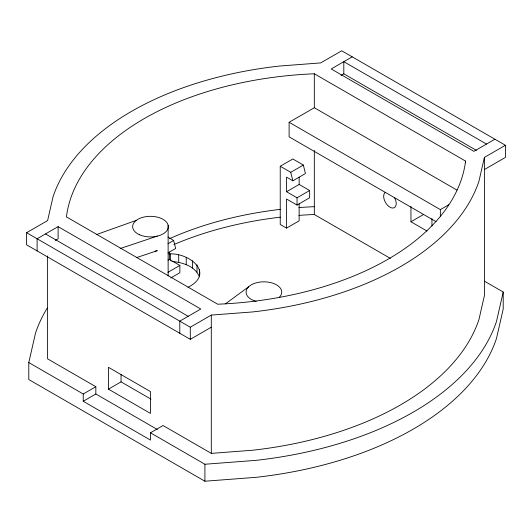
<?xml version="1.0" encoding="UTF-8"?>
<svg xmlns="http://www.w3.org/2000/svg" width="532" height="532" viewBox="0 0 532 532"><rect width="100%" height="100%" fill="white"/><g stroke="black" fill="none" stroke-linecap="round" stroke-linejoin="round"><path stroke-width="0.8" d="M484.526 281.228L503.212 292.015L503.212 308.999L496.476 338.498A303.433 175.188 0 0 1 256.005 477.337L204.906 481.221L28.788 379.542L28.788 362.558L35.524 333.059A303.433 175.188 0 0 1 47.222 308.114M484.393 169.542L505.4 157.412L505.4 145.283L484.393 157.412L478.946 181.272A285.578 164.873 0 0 1 252.627 311.938L211.297 315.084L190.29 327.213L26.6 232.703L26.6 244.833L190.29 339.336L211.297 327.213M503.212 292.015L496.476 321.521A303.433 175.188 0 0 1 256.005 460.353L204.906 464.243L150.456 432.809L150.456 440.084L83.238 401.274L83.238 393.993L28.788 362.558M225.329 303.918L248.57 286.861M188.062 287.267C215.646 273.169 188.7 252.221 168.837 253.957M26.6 232.703L47.607 220.574L53.054 196.714A285.578 164.873 0 0 1 279.373 66.054L320.703 62.909L341.71 50.779L505.4 145.283M179.783 333.271L179.783 321.148L200.79 309.019L58.114 226.639L37.107 238.768L37.107 250.898M352.217 56.844L331.21 68.967L473.886 151.347L494.893 139.218M55.308 240.384L58.114 238.768L58.114 226.639M341.012 75.438L343.812 73.822L476.453 150.403M436.06 221.684L289.109 136.844L289.109 122.287L314.319 107.73L456.968 190.09M280.231 166.25L292.839 158.975L303.34 165.04L305.441 173.525L292.839 180.807L286.535 177.163L286.535 191.72L297.042 197.784L309.644 190.509L309.644 197.784L297.042 205.059L286.535 198.995L286.535 228.108L280.231 224.471L280.231 166.25L290.738 172.315L292.839 180.807M290.738 172.315L303.34 165.04M168.006 243.709L173.612 240.477L175.666 248.451L167.966 252.9M167.966 260.175L169.369 259.37L179.869 265.435L179.869 272.71L170.765 277.963M286.535 191.72L299.144 184.444L309.644 190.509M167.966 272.304L179.869 265.435M286.535 228.108L299.144 220.827L299.144 203.849M83.238 393.993L95.84 386.717L95.84 393.993L157.339 429.504M83.238 401.274L95.84 393.993M108.442 389.145L150.456 413.404L150.456 391.572L108.442 367.313L108.442 389.145L121.05 381.87L150.955 399.133M410.95 206.403L410.95 221.771L423.558 214.489M289.109 122.287L440.363 209.615L448.762 204.76M150.456 432.809L163.065 425.527L211.297 453.377L252.627 450.232A285.578 164.873 0 0 0 478.946 319.566L484.393 295.706L484.393 157.412M96.259 234.645L136.298 220.368M120.159 248.537L157.306 236.122M136.398 257.661L157.299 250.678A17.829 10.294 0 0 1 155.091 251.111M171.896 261.405C182.223 262.416 194.599 265.874 199.141 276.194M486.494 144.066L343.812 61.692L343.812 73.822M465.573 161.096A267.722 154.566 0 0 1 217.681 304.218L66.427 216.89A267.722 154.566 0 0 1 314.319 73.775L465.573 161.096L465.573 162.752M410.95 221.771L427.056 231.068M298.884 215.393A267.722 154.566 0 0 1 314.319 214.496L390.302 258.359M45.506 233.92L188.188 316.294M95.84 386.717L47.607 358.874L47.607 255.945M167.986 236.966L173.612 240.477M440.363 209.615L440.363 216.078M431.957 218.532L431.957 225.814M314.319 73.775L314.319 107.73M314.319 150.423L314.319 214.496M299.144 177.163L299.144 184.444M297.042 197.784L297.042 205.059M211.297 315.084L211.297 453.377M204.906 464.243L204.906 481.221M199.493 269.591L199.493 276.055M197 264.876L197 272.158M192.471 260.7L192.471 267.982M190.29 327.213L190.29 339.336M186.233 257.348L186.233 264.623M178.699 255.034L178.699 262.309M170.386 253.93L170.386 260.394M169.369 252.088L169.369 259.37M168.125 225.262L168.139 275.935M121.05 374.588L121.05 381.87M173.911 244.547A267.722 154.566 0 0 1 280.298 217.176M169.435 238.702A267.722 154.566 0 0 1 280.298 209.369M298.884 207.586A267.722 154.566 0 0 1 314.319 206.689M394.418 197.399A8.911 5.147 60 0 1 394.505 207.593A8.911 5.147 60 0 1 385.733 202.918A8.911 5.147 60 0 1 385.135 192.458M256.171 301.391A17.829 10.294 0 0 1 248.065 287.386A17.829 10.294 0 0 1 272.544 283.11A17.829 10.294 0 0 1 279.233 297.361M139.63 234.792A17.829 10.294 0 0 0 168.139 227.949A17.829 10.294 0 0 0 143.607 217.116A17.829 10.294 0 0 0 139.63 234.792"/></g></svg>
